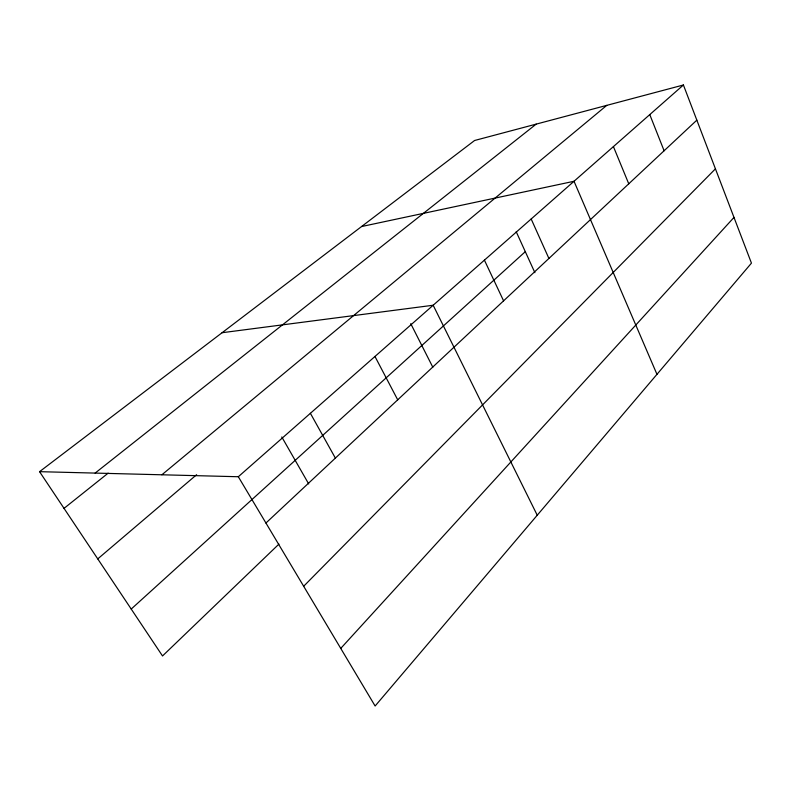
<?xml version="1.0" encoding="UTF-8"?>
<svg xmlns="http://www.w3.org/2000/svg" width="791" height="791" viewBox="0 0 791 791"><rect width="100%" height="100%" fill="white"/><g stroke="black" fill="none" stroke-linecap="round" stroke-linejoin="round"><path stroke-width="1.19" d="M340.753 648.402L733.989 217.416M303.665 586.26L715.43 168.829M278.936 544.099L162.521 655.966L39.55 471.673L474.61 140.491L683.414 84.993L751.45 263.136L375.122 706.007L238.318 476.736L39.55 471.673M265.934 523.029L696.841 120.153M131.217 609.05L525.303 251.667M238.318 476.736L683.414 84.993M97.748 558.901L196.623 474.699M161.878 474.788L606.766 105.371M64.031 508.366L108.159 473.137M95.138 473.087L536.189 124.128M361.576 226.542L574.019 181.277L656.965 374.331M222.083 332.724L433.171 305.247L537.237 515.218M281.794 436.968L308.698 483.924M310.388 413.307L335.374 458.108M374.964 356.464L397.705 399.821M410.747 323.648L432.806 367.202M484.418 260.14L503.58 300.837M516.216 231.743L534.884 272.677M531.176 218.988L548.905 258.459M613.42 146.602L628.756 183.809M649.777 114.606L664.104 150.765"/></g></svg>
